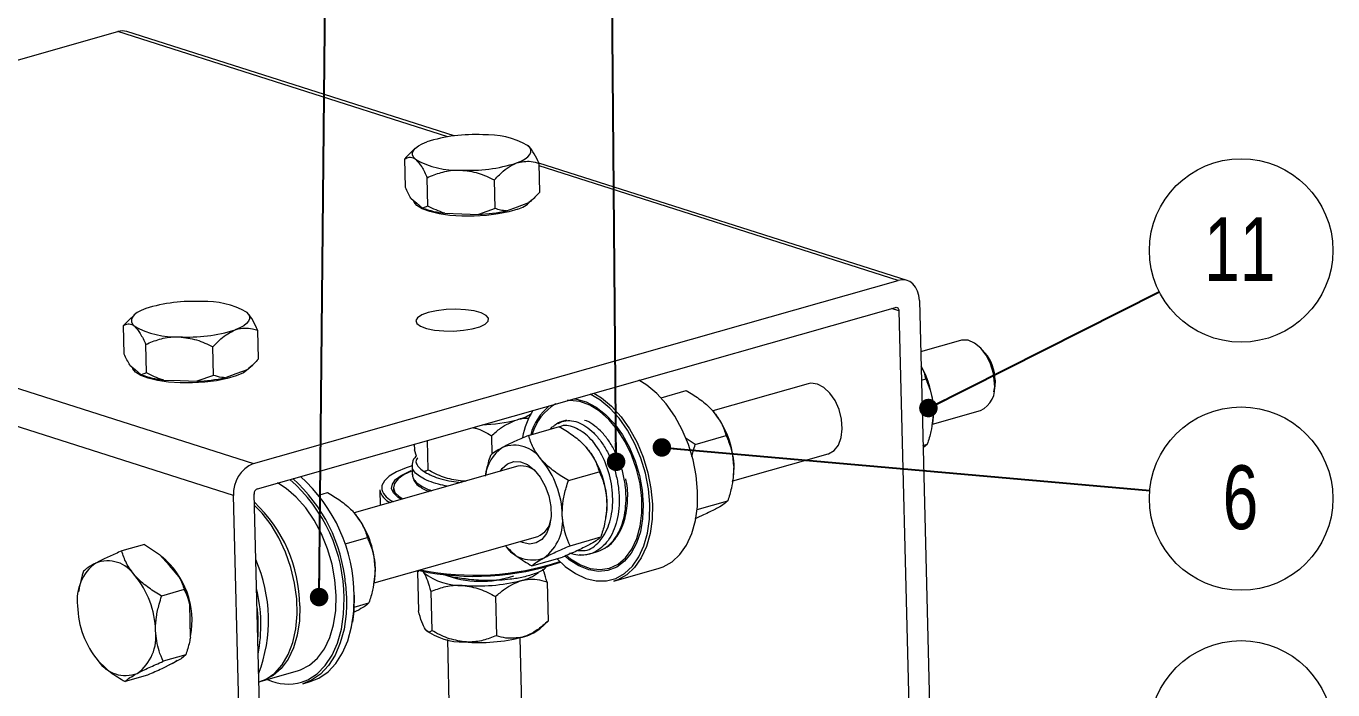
# Model space of a CAD drawing. Header units: millimetres. Extents: x 15 to 415, y 5 to 292.
# Drawn here: x 124.9 to 196.5, y 159.7 to 196.1 of the extents above; entities that cross this region are included whole.
import ezdxf

# ---------------------------------------------------------------- set-up
doc = ezdxf.new("R2010")
doc.units = ezdxf.units.MM
doc.styles.add('SLDTEXTSTYLE0', font='TXT', dxfattribs={"width": 0.75})
doc.dimstyles.new('SLDDIMSTYLE0', dxfattribs={"dimtxt": 0.18, "dimasz": 1.016, "dimexe": 0, "dimexo": 0.0625, "dimgap": 0, "dimtad": 0, "dimtih": 1, "dimtoh": 1, "dimdec": 0, "dimrnd": 1e-09, "dimzin": 0, "dimdsep": 46, "dimtxsty": 'Standard', "dimblk1": 'DOT', "dimblk2": 'DOT', "dimsah": 1, "dimcen": 0.09, "dimadec": 0, "dimazin": 0, "dimtfac": 1.016, "dimtdec": 0, "dimtofl": 0, "dimtmove": 0, "dimatfit": 3, "dimldrblk": 'DOT', "dimfxl": 1, "dimfrac": 2, "dimtolj": 1, "dimtzin": 0, "dimarcsym": 0})

# ---------------------------------------------------------------- blocks, each defined once
blk = doc.blocks.new('SW_NOTE_5')
at = {"color": 0, "linetype": 'Continuous', "lineweight": 0}
blk.add_circle((5.011, -0.443), 5.031, dxfattribs=at)
at = {"color": 0, "linetype": 'Continuous', "lineweight": 0, "insert": (4.976, 1.381), "char_height": 3.5, "attachment_point": 2, "style": 'SLDTEXTSTYLE0'}
blk.add_mtext('6', dxfattribs=at)
blk = doc.blocks.new('_DOT')
at = {"color": 0, "linetype": 'ByBlock', "lineweight": -2}
blk.add_line((-0.5, 0), (-1, 0), dxfattribs=at)
at = {"color": 0, "linetype": 'ByBlock', "const_width": 0.5}
blk.add_lwpolyline([(-0.25, 0, 1), (0.25, 0, 1)], format="xyb", close=True, dxfattribs=at)
blk = doc.blocks.new('SW_NOTE_6')
at = {"color": 0, "linetype": 'Continuous', "lineweight": 0}
blk.add_circle((4.492, 2.264), 5.031, dxfattribs=at)
at = {"color": 0, "linetype": 'Continuous', "lineweight": 0, "insert": (4.422, 4.088), "char_height": 3.5, "attachment_point": 2, "style": 'SLDTEXTSTYLE0'}
blk.add_mtext('11', dxfattribs=at)
blk = doc.blocks.new('SW_NOTE_14')
at = {"color": 0, "linetype": 'Continuous', "lineweight": 0}
blk.add_circle((4.935, 0.977), 5.031, dxfattribs=at)
at = {"color": 0, "linetype": 'Continuous', "lineweight": 0, "insert": (4.864, 2.801), "char_height": 3.5, "attachment_point": 2, "style": 'SLDTEXTSTYLE0'}
blk.add_mtext('14', dxfattribs=at)

msp = doc.modelspace()

# ---------------------------------------------------------------- linework, layer by layer
at = {"color": 7, "linetype": 'Continuous', "lineweight": 15}
for p, q in [((94.545, 185.718), (129.905, 195.768)), ((148.341, 190.045), (130.396, 195.766)), ((146.218, 189.367), (145.959, 189.12)), ((145.676, 187.217), (145.637, 188.786)), ((173.19, 182.123), (152.996, 188.561)), ((153.048, 186.966), (153.009, 188.535)), ((146.913, 186.187), (146.874, 187.756)), ((150.599, 186.061), (150.559, 187.63)), ((145.994, 186.606), (146.303, 186.349)), ((146.303, 186.349), (146.612, 186.091)), ((151.832, 186.16), (152.444, 186.386)), ((152.59, 186.502), (152.727, 186.632)), ((94.545, 185.718), (137.339, 172.075)), ((146.913, 186.187), (146.612, 186.091)), ((147.844, 185.802), (148.764, 185.771)), ((148.764, 185.771), (149.685, 185.739)), ((150.599, 186.061), (149.685, 185.739)), ((151.22, 185.934), (151.832, 186.16)), ((136.246, 170.324), (93.453, 183.967)), ((137.339, 172.075), (172.698, 182.125)), ((137.563, 170.698), (172.546, 180.64)), ((173.863, 181.014), (174.98, 136.174)), ((130.543, 179.97), (130.22, 179.646)), ((130.796, 180.22), (130.529, 179.966)), ((172.74, 180.455), (173.845, 136.091)), ((130.259, 178.077), (130.22, 179.646)), ((137.622, 177.813), (137.583, 179.382)), ((131.475, 177.044), (131.436, 178.612)), ((135.157, 176.912), (135.118, 178.481)), ((176.12, 178.828), (173.932, 178.206)), ((177.467, 178.137), (177.291, 178.338)), ((130.572, 177.465), (130.876, 177.207)), ((130.876, 177.207), (131.18, 176.949)), ((131.475, 177.044), (131.18, 176.949)), ((135.782, 176.784), (136.398, 177.009)), ((136.398, 177.009), (137.014, 177.234)), ((137.169, 177.355), (137.313, 177.493)), ((132.405, 176.657), (133.325, 176.624)), ((133.325, 176.624), (134.244, 176.591)), ((135.157, 176.912), (134.244, 176.591)), ((167.769, 176.454), (162.533, 174.966)), ((173.971, 176.65), (174.208, 176.718)), ((178.021, 176.654), (177.996, 176.276)), ((159.694, 175.686), (161.077, 176.079)), ((177.952, 176.013), (177.996, 176.276)), ((174.573, 174.23), (177.213, 174.98)), ((154.268, 174.385), (154.048, 174.256)), ((154.515, 174.455), (154.265, 174.384)), ((174.568, 174.196), (174.58, 174.269)), ((150.399, 173.6), (150.424, 172.586)), ((152.43, 173.621), (154.118, 174.101)), ((153.663, 174.029), (153.614, 173.958)), ((161.573, 173.127), (161.065, 173.451)), ((161.573, 173.127), (163.262, 173.607)), ((146.165, 173.143), (146.173, 172.823)), ((146.276, 172.485), (146.173, 172.823)), ((146.861, 173.341), (146.901, 171.74)), ((174.06, 173.07), (174.297, 173.137)), ((146.055, 171.961), (146.052, 171.995)), ((163.627, 171.119), (168.862, 172.607)), ((151.838, 171.927), (142.86, 169.375)), ((146.038, 171.963), (146.05, 171.481)), ((146.05, 171.484), (146.075, 171.396)), ((146.067, 171.485), (146.07, 171.455)), ((150.064, 171.454), (150.058, 171.421)), ((154.614, 171.149), (156.303, 171.629)), ((144.27, 170.638), (144.292, 169.782)), ((145.018, 170.752), (145.02, 170.656)), ((148.994, 171.1), (148.689, 171.12)), ((163.622, 171.085), (163.634, 171.158)), ((137.363, 125.483), (136.246, 170.324)), ((138.486, 126.042), (137.381, 170.406)), ((140.92, 170.35), (141.404, 170.488)), ((161.674, 169.55), (163.351, 170.026)), ((156.663, 169.107), (156.675, 169.18)), ((142.364, 167.667), (143.588, 168.015)), ((143.954, 165.528), (152.932, 168.079)), ((154.703, 167.569), (156.392, 168.049)), ((131.36, 167.633), (130.123, 167.282)), ((131.36, 167.633), (132.186, 167.094)), ((132.731, 166.476), (132.186, 167.094)), ((155.781, 167.121), (156.161, 167.229)), ((133.277, 165.859), (132.731, 166.476)), ((152.608, 166.461), (154.297, 166.94)), ((156.825, 166.327), (156.9, 166.348)), ((157.105, 165.627), (159.588, 166.332)), ((143.948, 165.494), (143.96, 165.567)), ((146.438, 166.233), (146.322, 166.123)), ((146.34, 166.139), (146.412, 166.181)), ((146.34, 166.139), (146.393, 163.998)), ((146.649, 166.159), (146.692, 166.077)), ((147.887, 165.978), (147.895, 165.931)), ((153.442, 165.578), (153.496, 163.436)), ((127.757, 165.115), (127.745, 165.042)), ((133.545, 165.161), (132.308, 164.809)), ((147.068, 165.056), (147.121, 162.915)), ((133.868, 163.45), (133.846, 164.344)), ((142.864, 164.204), (143.677, 164.435)), ((150.619, 164.775), (150.672, 162.634)), ((133.89, 162.556), (133.868, 163.45)), ((143.008, 163.989), (142.793, 163.884)), ((153.05, 163.011), (153.514, 163.453)), ((147.976, 162.423), (148.358, 147.107)), ((152.331, 148.236), (151.975, 162.522)), ((133.634, 161.581), (132.397, 161.229)), ((132.865, 161.106), (133.388, 161.383)), ((133.634, 161.581), (133.388, 161.383)), ((132.342, 160.829), (132.865, 161.106)), ((137.77, 160.131), (139.764, 160.698)), ((131.539, 160.473), (130.302, 160.121)), ((137.77, 160.131), (137.695, 160.111)), ((140.044, 159.998), (140.458, 160.116))]:
    msp.add_line(p, q, dxfattribs=at)
at = {"color": 8, "linetype": 'Continuous', "lineweight": 15}
for p, q in [((148, 189.999), (129.905, 195.768)), ((172.698, 182.125), (153.012, 188.401)), ((172.74, 180.455), (172.342, 180.582))]:
    msp.add_line(p, q, dxfattribs=at)
at = {"color": 7, "linetype": 'Continuous', "lineweight": 15, "flags": 128}
for points in [[(146.244, 188.751), (146.13, 188.87), (146.071, 188.995), (146.067, 189.122), (146.119, 189.249), (146.226, 189.374), (146.385, 189.496), (146.594, 189.611), (146.85, 189.718)], [(151.772, 188.562), (152.028, 188.669), (152.237, 188.785), (152.397, 188.906), (152.503, 189.031), (152.555, 189.159), (152.551, 189.286), (152.492, 189.41), (152.379, 189.53)], [(151.835, 186.034), (151.34, 185.884), (150.76, 185.765), (150.118, 185.684), (149.445, 185.643), (148.768, 185.644), (148.117, 185.688), (147.522, 185.772), (147.007, 185.893), (146.596, 186.045), (146.306, 186.222), (146.151, 186.416), (146.128, 186.495)], [(152.59, 186.502), (152.524, 186.445), (152.444, 186.386)], [(173.863, 181.014), (173.834, 181.287), (173.763, 181.538), (173.653, 181.755), (173.507, 181.932), (173.331, 182.062), (173.133, 182.139), (172.919, 182.16), (172.698, 182.125)], [(172.546, 180.64), (172.583, 180.646), (172.618, 180.643), (172.651, 180.63), (172.681, 180.608), (172.705, 180.579), (172.723, 180.542), (172.735, 180.501), (172.74, 180.455)], [(131.44, 180.576), (131.183, 180.469), (130.971, 180.354), (130.81, 180.233), (130.701, 180.108), (130.647, 179.98), (130.648, 179.853), (130.705, 179.729), (130.816, 179.609)], [(136.963, 180.378), (137.074, 180.258), (137.131, 180.133), (137.132, 180.006), (137.078, 179.879), (136.969, 179.754), (136.808, 179.633), (136.596, 179.518), (136.339, 179.411)], [(146.93, 180.359), (146.573, 180.228), (146.34, 180.076), (146.248, 179.914), (146.305, 179.753), (146.506, 179.606), (146.836, 179.484), (147.27, 179.396), (147.777, 179.348), (148.319, 179.344), (148.855, 179.384), (149.346, 179.465), (149.756, 179.582), (150.054, 179.725), (150.218, 179.884), (150.235, 180.047), (150.106, 180.202), (149.838, 180.338), (149.452, 180.444), (148.977, 180.512), (148.448, 180.539), (147.904, 180.52), (147.385, 180.459), (146.93, 180.359)], [(177.983, 176.484), (177.921, 177.014), (177.767, 177.537), (177.53, 178.012), (177.23, 178.405), (176.888, 178.687), (176.529, 178.836), (176.181, 178.842), (176.12, 178.828)], [(137.101, 177.297), (137.058, 177.25), (136.792, 177.057), (136.401, 176.882), (135.904, 176.733), (135.321, 176.615), (134.679, 176.535), (134.005, 176.495), (133.328, 176.498), (132.679, 176.543), (132.085, 176.628), (131.573, 176.75), (131.165, 176.903), (130.879, 177.08), (130.727, 177.275), (130.706, 177.351)], [(159.588, 166.332), (159.808, 166.408), (160.297, 166.683), (160.728, 167.086), (161.092, 167.607), (161.377, 168.231), (161.577, 168.943), (161.686, 169.725), (161.702, 170.556), (161.625, 171.415), (161.456, 172.279), (161.199, 173.125), (160.862, 173.933), (160.453, 174.682), (159.982, 175.351), (159.462, 175.923), (158.907, 176.384), (158.485, 176.644)], [(168.268, 176.439), (167.915, 176.481), (167.769, 176.454)], [(168.862, 172.607), (168.884, 172.613), (169.183, 172.785), (169.419, 173.087), (169.572, 173.496), (169.633, 173.981), (169.595, 174.508), (169.463, 175.036), (169.245, 175.526), (168.959, 175.943), (168.625, 176.255), (168.268, 176.439)], [(153.993, 166.854), (154.442, 166.433), (155, 166.039), (155.571, 165.772), (156.141, 165.637), (156.695, 165.638), (157.219, 165.776), (157.699, 166.046), (158.122, 166.442), (158.479, 166.953), (158.759, 167.566), (158.955, 168.265), (159.063, 169.033), (159.079, 169.849), (159.003, 170.691), (158.836, 171.54), (158.584, 172.371), (158.253, 173.164), (157.852, 173.899), (157.39, 174.556), (156.879, 175.118), (156.334, 175.57), (155.807, 175.883)], [(154.903, 175.626), (155.05, 175.608), (155.59, 175.458), (156.129, 175.177), (156.651, 174.772), (157.14, 174.256), (157.583, 173.644), (157.967, 172.952), (158.28, 172.201), (158.514, 171.413), (158.662, 170.609), (158.72, 169.814), (158.687, 169.05), (158.562, 168.339), (158.35, 167.702), (158.056, 167.156), (157.69, 166.718), (157.262, 166.401), (156.783, 166.212), (156.269, 166.159), (155.733, 166.241), (155.191, 166.458), (154.659, 166.802), (154.453, 166.972)], [(156.003, 175.939), (156.424, 175.678), (156.98, 175.217), (157.499, 174.645), (157.97, 173.976), (158.379, 173.228), (158.716, 172.42), (158.973, 171.573), (159.142, 170.709), (159.22, 169.851), (159.203, 169.02), (159.094, 168.238), (158.894, 167.526), (158.609, 166.901), (158.246, 166.38), (157.814, 165.977), (157.325, 165.702), (157.105, 165.627)], [(154.52, 167.014), (154.734, 166.843), (155.272, 166.512), (155.817, 166.314), (156.354, 166.256), (156.865, 166.339), (157.336, 166.56), (157.752, 166.912), (158.1, 167.386), (158.37, 167.967), (158.553, 168.636), (158.645, 169.374), (158.642, 170.158), (158.544, 170.965), (158.354, 171.77), (158.079, 172.548), (157.726, 173.276), (157.306, 173.931), (156.832, 174.494), (156.318, 174.948), (155.781, 175.279), (155.235, 175.477), (154.699, 175.535), (154.552, 175.526)], [(174.631, 175.035), (174.622, 174.636), (174.58, 174.269)], [(150.883, 171.655), (150.987, 171.808), (151.274, 172.068), (151.615, 172.194), (151.989, 172.178), (152.373, 172.021), (152.742, 171.733), (153.074, 171.332), (153.347, 170.842), (153.544, 170.296), (153.652, 169.727), (153.666, 169.171), (153.584, 168.663), (153.411, 168.235), (153.159, 167.913), (152.842, 167.719), (152.482, 167.663), (152.1, 167.75), (151.977, 167.808)], [(145.994, 171.938), (145.716, 171.845), (145.196, 171.625), (144.794, 171.386), (144.521, 171.133), (144.384, 170.873), (144.376, 170.658)], [(145.451, 170.111), (145.262, 170.231), (145.024, 170.461), (144.921, 170.703), (144.959, 170.949), (145.134, 171.193), (145.443, 171.428), (145.876, 171.647), (145.994, 171.695)], [(146.019, 171.657), (145.616, 171.466), (145.278, 171.232), (145.077, 170.988), (145.018, 170.739), (145.104, 170.495), (145.331, 170.263), (145.529, 170.133)], [(163.684, 171.924), (163.676, 171.525), (163.634, 171.158)], [(141.881, 164.834), (141.813, 165.691), (141.654, 166.555), (141.406, 167.405), (141.077, 168.218), (140.674, 168.973), (140.21, 169.651), (139.694, 170.234), (139.142, 170.708), (138.662, 171.01)], [(156.725, 169.946), (156.717, 169.547), (156.675, 169.18)], [(137.62, 160.089), (138.04, 160.258), (138.508, 160.584), (138.913, 161.035), (139.246, 161.599), (139.499, 162.26), (139.663, 163.003), (139.736, 163.806), (139.715, 164.651), (139.601, 165.514), (139.396, 166.374), (139.107, 167.208), (138.74, 167.995), (138.305, 168.714), (137.813, 169.346), (137.397, 169.771)], [(144.011, 166.333), (144.003, 165.934), (143.96, 165.567)], [(139.764, 160.698), (139.931, 160.753), (140.425, 161.014), (140.863, 161.404), (141.234, 161.913), (141.527, 162.528), (141.736, 163.232), (141.855, 164.007), (141.881, 164.834)], [(142.873, 164.858), (142.848, 163.978), (142.772, 163.376)], [(142.45, 164.268), (142.426, 163.824), (142.311, 162.999), (142.107, 162.241), (141.819, 161.567), (141.453, 160.993), (141.017, 160.53), (140.522, 160.19), (140.044, 159.998)], [(140.458, 160.116), (140.935, 160.308), (141.431, 160.648), (141.867, 161.11), (142.233, 161.685), (142.521, 162.358), (142.725, 163.116), (142.84, 163.942), (142.864, 164.816)], [(133.167, 161.265), (132.965, 161.134), (132.716, 161.034)]]:
    msp.add_lwpolyline(points, dxfattribs=at)
at = {"color": 8, "linetype": 'Continuous', "lineweight": 15, "flags": 128}
for points in [[(142.396, 165.483), (142.45, 164.698), (142.45, 164.268)], [(139.888, 164.268), (139.862, 163.441), (139.743, 162.665), (139.534, 161.961), (139.24, 161.347), (138.869, 160.838), (138.431, 160.448), (137.937, 160.186), (137.77, 160.131)], [(139.985, 160.086), (140.323, 160.217), (140.831, 160.54), (141.279, 160.99), (141.656, 161.557), (141.954, 162.228), (142.165, 162.988), (142.284, 163.817), (142.309, 164.698)]]:
    msp.add_lwpolyline(points, dxfattribs=at)
at = {"color": 7, "linetype": 'Continuous', "lineweight": 15}
for centre, radius, start, end in [((130.147, 194.967), 0.836, 72.68818, 106.85493), ((149.459, 181.449), 8.671, 86.96683, 107.50944), ((150.121, 185.445), 4.667, 61.06716, 92.49696), ((148.501, 192.835), 4.667, 241.06721, 272.49693), ((149.163, 196.831), 8.671, 266.96684, 287.50943), ((151.442, 187.475), 1.494, 285.26925, 316.3256), ((148.414, 190.997), 5.226, 249.82978, 263.73435), ((149.248, 195.324), 9.594, 272.61288, 281.86342), ((134.042, 172.256), 8.717, 86.89713, 107.3656), ((134.713, 176.358), 4.607, 60.76466, 92.4781), ((133.066, 183.629), 4.607, 240.76467, 272.47808), ((133.737, 187.73), 8.717, 266.89714, 287.36559), ((175.632, 176.607), 2.39, 1.12659, 39.8152), ((136.425, 178.143), 1.084, 302.9377, 313.33954), ((169.573, 174.888), 5.06, 1.66599, 30.06761), ((132.977, 181.785), 5.159, 249.60911, 263.63362), ((133.82, 186.226), 9.644, 272.52219, 281.74053), ((176.611, 176.238), 1.394, 295.60115, 10.17969), ((156.461, 172.676), 4.446, 148.6504, 169.31298), ((155.558, 172.845), 3.119, 129.63265, 164.95557), ((155.298, 172.952), 2.763, 119.9451, 164.75374), ((158.795, 171.814), 4.891, 1.28769, 39.88595), ((149.594, 182.831), 8.636, 271.92856, 284.79377), ((151.006, 177.519), 3.14, 284.62954, 299.26407), ((152.263, 171.124), 2.227, 124.4429, 173.34366), ((151.647, 171.282), 1.797, 33.6552, 110.97973), ((151.836, 169.836), 4.891, 1.28769, 39.88595), ((138.018, 170.435), 1.775, 112.48144, 183.60416), ((149.391, 169.141), 4.891, 1.28769, 39.88595), ((134.071, 164.795), 8.793, 0.13487, 48.3555), ((152.037, 170.783), 1.161, 39.02994, 99.87348), ((137.676, 170.424), 0.296, 112.4808, 183.6048), ((133.648, 164.699), 8.783, 5.12016, 48.21877), ((145.219, 170.825), 0.967, 191.15589, 246.65297), ((145.578, 170.693), 0.559, 183.74738, 230.66443), ((139.122, 166.223), 4.891, 1.28769, 39.88595), ((151.807, 168.923), 2.496, 306.11523, 7.55815), ((152.484, 169.168), 1.177, 292.33372, 352.28407), ((129.423, 163.453), 4.554, 349.21248, 50.87773), ((152.634, 168.585), 1.797, 213.65519, 290.97973), ((130.168, 164.604), 2.496, 126.11524, 187.55815), ((129.341, 164.942), 1.797, 33.6552, 110.97973), ((129.885, 163.484), 8.282, 339.19352, 23.66045), ((149.466, 180.532), 14.645, 258.10019, 288.7786), ((149.46, 181.056), 15.102, 258.66228, 288.07827), ((127.084, 162.802), 4.891, 1.28769, 39.88595), ((128.67, 163.264), 5.287, 11.78675, 29.38688), ((148.689, 168.645), 3.253, 232.12539, 272.50953), ((149.803, 171.23), 5.614, 248.84223, 288.94494), ((149.652, 174.977), 9.617, 265.10544, 284.24765), ((151.578, 167.808), 2.196, 281.58217, 309.29851), ((129.213, 163.216), 8.538, 349.20195, 13.65202), ((132.584, 164.386), 4.891, 181.28769, 219.88597), ((129.069, 163.166), 8.541, 355.16298, 7.69098), ((129.5, 162.583), 2.496, 306.11523, 7.55815), ((148.766, 165.545), 3.253, 232.12539, 272.50953), ((151.608, 164.805), 2.302, 282.25007, 308.79355), ((149.729, 171.876), 9.617, 265.10544, 284.24765), ((130.327, 162.246), 1.797, 213.65519, 290.97973), ((139.245, 162.695), 2.712, 245.37222, 285.84697)]:
    msp.add_arc(centre, radius, start, end, dxfattribs=at)
at = {"color": 8, "linetype": 'Continuous', "lineweight": 15}
for centre, radius, start, end in [((133.725, 164.701), 8.585, 359.9775, 49.2129), ((145.395, 171), 1.075, 198.56975, 249.9023), ((132.009, 164.196), 7.879, 0.51738, 46.90296)]:
    msp.add_arc(centre, radius, start, end, dxfattribs=at)
at = {"color": 7, "linetype": 'Continuous', "lineweight": 15}
for points, knots in [([(153.009, 188.535), (152.921, 188.717), (152.743, 189.089), (152.527, 189.397), (152.405, 189.506), (152.379, 189.53)], [0, 0, 0, 0, 0.432383, 0.87955, 1, 1, 1, 1]), ([(145.971, 189.125), (145.951, 189.109), (145.835, 189.012), (145.727, 188.888), (145.637, 188.786)], [0, 0, 0, 0, 0.169771, 1, 1, 1, 1]), ([(145.637, 188.786), (145.719, 188.828), (145.886, 188.912), (146.096, 188.864), (146.218, 188.77), (146.244, 188.751)], [0, 0, 0, 0, 0.432383, 0.87955, 1, 1, 1, 1]), ([(146.244, 188.751), (146.353, 188.632), (146.57, 188.397), (146.773, 187.968), (146.874, 187.756)], [0, 0, 0, 0, 0.503997, 1, 1, 1, 1]), ([(150.559, 187.63), (150.65, 187.728), (150.874, 187.971), (151.256, 188.3), (151.578, 188.488), (151.752, 188.554), (151.772, 188.562)], [0, 0, 0, 0, 0.23989, 0.591094, 0.952895, 1, 1, 1, 1]), ([(151.772, 188.562), (152.042, 188.619), (152.471, 188.708), (152.863, 188.582), (153.009, 188.535)], [0, 0, 0, 0, 0.628917, 1, 1, 1, 1]), ([(146.874, 187.756), (147.123, 187.859), (147.631, 188.07), (148.264, 188.178), (148.627, 188.173), (148.705, 188.173)], [0, 0, 0, 0, 0.432384, 0.879551, 1, 1, 1, 1]), ([(148.705, 188.173), (149.03, 188.134), (149.674, 188.057), (150.266, 187.772), (150.559, 187.63)], [0, 0, 0, 0, 0.503997, 1, 1, 1, 1]), ([(145.994, 186.606), (145.99, 186.613), (145.881, 186.789), (145.777, 187.007), (145.676, 187.217)], [0, 0, 0, 0, 0.038997, 1, 1, 1, 1]), ([(153.048, 186.966), (152.907, 186.815), (152.711, 186.604), (152.503, 186.434), (152.444, 186.386)], [0, 0, 0, 0, 0.717744, 1, 1, 1, 1]), ([(147.844, 185.802), (147.831, 185.806), (147.511, 185.903), (147.206, 186.048), (146.913, 186.187)], [0, 0, 0, 0, 0.038997, 1, 1, 1, 1]), ([(151.22, 185.934), (151.107, 185.945), (150.894, 185.964), (150.692, 186.03), (150.599, 186.061)], [0, 0, 0, 0, 0.535034, 1, 1, 1, 1]), ([(137.583, 179.382), (137.497, 179.564), (137.322, 179.936), (137.109, 180.244), (136.989, 180.354), (136.963, 180.378)], [0, 0, 0, 0, 0.432383, 0.879551, 1, 1, 1, 1]), ([(130.22, 179.646), (130.3, 179.687), (130.464, 179.771), (130.671, 179.722), (130.79, 179.629), (130.816, 179.609)], [0, 0, 0, 0, 0.432384, 0.87955, 1, 1, 1, 1]), ([(130.816, 179.609), (130.924, 179.49), (131.137, 179.255), (131.337, 178.825), (131.436, 178.612)], [0, 0, 0, 0, 0.503998, 1, 1, 1, 1]), ([(135.118, 178.481), (135.259, 178.633), (135.641, 179.044), (136.069, 179.269), (136.339, 179.411)], [0, 0, 0, 0, 0.371083, 1, 1, 1, 1]), ([(136.339, 179.411), (136.359, 179.418), (136.529, 179.478), (136.856, 179.53), (137.251, 179.488), (137.489, 179.412), (137.583, 179.382)], [0, 0, 0, 0, 0.047105, 0.397299, 0.760114, 1, 1, 1, 1]), ([(131.436, 178.612), (131.685, 178.716), (132.192, 178.925), (132.825, 179.032), (133.188, 179.027), (133.265, 179.026)], [0, 0, 0, 0, 0.432383, 0.87955, 1, 1, 1, 1]), ([(133.265, 179.026), (133.59, 178.987), (134.234, 178.909), (134.825, 178.623), (135.118, 178.481)], [0, 0, 0, 0, 0.503997, 1, 1, 1, 1]), ([(130.572, 177.465), (130.568, 177.472), (130.46, 177.648), (130.358, 177.866), (130.259, 178.077)], [0, 0, 0, 0, 0.038996, 1, 1, 1, 1]), ([(137.622, 177.813), (137.531, 177.714), (137.335, 177.501), (137.126, 177.327), (137.014, 177.234)], [0, 0, 0, 0, 0.464966, 1, 1, 1, 1]), ([(132.405, 176.657), (132.393, 176.661), (132.072, 176.759), (131.768, 176.904), (131.475, 177.044)], [0, 0, 0, 0, 0.038997, 1, 1, 1, 1]), ([(173.953, 177.39), (173.953, 177.389), (174.104, 177.168), (174.156, 176.943), (174.208, 176.718)], [0, 0, 0, 0, 0.002423, 1, 1, 1, 1]), ([(135.782, 176.784), (135.722, 176.788), (135.507, 176.802), (135.303, 176.866), (135.157, 176.912)], [0, 0, 0, 0, 0.282256, 1, 1, 1, 1]), ([(174.208, 176.718), (174.256, 176.612), (174.385, 176.325), (174.548, 175.811), (174.62, 175.339), (174.629, 175.072), (174.631, 175.035)], [0, 0, 0, 0, 0.211624, 0.570723, 0.940767, 1, 1, 1, 1]), ([(161.077, 176.079), (161.315, 175.935), (161.799, 175.642), (162.279, 175.244), (162.501, 175.002), (162.548, 174.95)], [0, 0, 0, 0, 0.432384, 0.879551, 1, 1, 1, 1]), ([(162.548, 174.95), (162.718, 174.727), (163.056, 174.283), (163.193, 173.831), (163.262, 173.607)], [0, 0, 0, 0, 0.503997, 1, 1, 1, 1]), ([(174.631, 175.035), (174.607, 174.634), (174.569, 173.994), (174.371, 173.37), (174.297, 173.137)], [0, 0, 0, 0, 0.627353, 1, 1, 1, 1]), ([(150.399, 173.6), (150.562, 173.748), (151.001, 174.143), (151.491, 174.351), (151.799, 174.481)], [0, 0, 0, 0, 0.372647, 1, 1, 1, 1]), ([(151.799, 174.481), (151.828, 174.489), (152.033, 174.543), (152.253, 174.582), (152.432, 174.557), (152.443, 174.555)], [0, 0, 0, 0, 0.134692, 0.948763, 1, 1, 1, 1]), ([(153.776, 174.096), (153.812, 174.133), (153.955, 174.276), (154.127, 174.37), (154.268, 174.384), (154.268, 174.384)], [0, 0, 0, 0, 0.251075, 0.99992, 1, 1, 1, 1]), ([(149.361, 174.051), (149.42, 174.039), (149.785, 173.963), (150.119, 173.766), (150.399, 173.6)], [0, 0, 0, 0, 0.16282, 1, 1, 1, 1]), ([(152.43, 173.621), (152.198, 173.52), (151.726, 173.315), (151.262, 173.095), (151.049, 172.983), (151.004, 172.96)], [0, 0, 0, 0, 0.432384, 0.879551, 1, 1, 1, 1]), ([(153.144, 172.278), (152.973, 172.501), (152.635, 172.945), (152.498, 173.397), (152.43, 173.621)], [0, 0, 0, 0, 0.503997, 1, 1, 1, 1]), ([(153.776, 174.096), (153.734, 174.084), (153.691, 174.071), (153.663, 174.029), (153.663, 174.029)], [0, 0, 0, 0, 0.976379, 1, 1, 1, 1]), ([(154.118, 174.101), (154.356, 173.957), (154.84, 173.664), (155.32, 173.266), (155.542, 173.024), (155.589, 172.973)], [0, 0, 0, 0, 0.432384, 0.879551, 1, 1, 1, 1]), ([(163.262, 173.607), (163.309, 173.5), (163.438, 173.214), (163.602, 172.7), (163.674, 172.227), (163.683, 171.961), (163.684, 171.924)], [0, 0, 0, 0, 0.211625, 0.570723, 0.940767, 1, 1, 1, 1]), ([(151.004, 172.96), (150.841, 172.869), (150.519, 172.687), (150.396, 172.571), (150.335, 172.513)], [0, 0, 0, 0, 0.503998, 1, 1, 1, 1]), ([(155.589, 172.973), (155.759, 172.749), (156.097, 172.305), (156.234, 171.853), (156.303, 171.629)], [0, 0, 0, 0, 0.503997, 1, 1, 1, 1]), ([(161.387, 172.437), (161.407, 172.535), (161.454, 172.768), (161.529, 172.995), (161.573, 173.127)], [0, 0, 0, 0, 0.421137, 1, 1, 1, 1]), ([(174.297, 173.137), (174.254, 173.091), (174.207, 173.038), (174.077, 172.959), (174.063, 172.951)], [0, 0, 0, 0, 0.893696, 1, 1, 1, 1]), ([(146.276, 172.485), (146.221, 172.426), (146.06, 172.255), (146.047, 172.077), (146.038, 171.96)], [0, 0, 0, 0, 0.341975, 1, 1, 1, 1]), ([(150.335, 172.513), (150.292, 172.382), (150.179, 172.03), (150.107, 171.669), (150.063, 171.444)], [0, 0, 0, 0, 0.374448, 1, 1, 1, 1]), ([(154.614, 171.149), (154.376, 171.293), (153.892, 171.586), (153.413, 171.984), (153.191, 172.226), (153.144, 172.278)], [0, 0, 0, 0, 0.432383, 0.879551, 1, 1, 1, 1]), ([(146.106, 171.288), (146.117, 171.241), (146.151, 171.088), (146.393, 170.814), (146.75, 170.64), (146.956, 170.539)], [0, 0, 0, 0, 0.156402, 0.513831, 1, 1, 1, 1]), ([(146.901, 171.74), (146.855, 171.689), (146.801, 171.629), (146.74, 171.665), (146.731, 171.671)], [0, 0, 0, 0, 0.858057, 1, 1, 1, 1]), ([(148.689, 171.12), (148.376, 171.172), (147.755, 171.276), (147.184, 171.586), (146.901, 171.74)], [0, 0, 0, 0, 0.503997, 1, 1, 1, 1]), ([(156.303, 171.629), (156.35, 171.523), (156.479, 171.236), (156.643, 170.722), (156.715, 170.25), (156.724, 169.983), (156.725, 169.946)], [0, 0, 0, 0, 0.211624, 0.570723, 0.940767, 1, 1, 1, 1]), ([(163.684, 171.924), (163.661, 171.523), (163.623, 170.883), (163.425, 170.259), (163.351, 170.026)], [0, 0, 0, 0, 0.627353, 1, 1, 1, 1]), ([(149.005, 171.122), (148.974, 171.117), (148.871, 171.102), (148.764, 171.112), (148.689, 171.12)], [0, 0, 0, 0, 0.301136, 1, 1, 1, 1]), ([(154.28, 169.251), (154.28, 169.288), (154.276, 169.549), (154.322, 170.055), (154.457, 170.655), (154.572, 171.017), (154.614, 171.149)], [0, 0, 0, 0, 0.059231, 0.41722, 0.788379, 1, 1, 1, 1]), ([(156.636, 167.46), (156.668, 167.475), (156.878, 167.571), (157.175, 167.907), (157.494, 168.407), (157.757, 169.104), (157.882, 170.004), (157.871, 170.806), (157.768, 171.197), (157.758, 171.235)], [0, 0, 0, 0, 0.031639, 0.202694, 0.358073, 0.498633, 0.743619, 0.974801, 1, 1, 1, 1]), ([(141.404, 170.488), (141.642, 170.344), (142.126, 170.05), (142.605, 169.653), (142.827, 169.41), (142.874, 169.359)], [0, 0, 0, 0, 0.432384, 0.879551, 1, 1, 1, 1]), ([(156.725, 169.946), (156.702, 169.545), (156.664, 168.906), (156.466, 168.281), (156.392, 168.049)], [0, 0, 0, 0, 0.627353, 1, 1, 1, 1]), ([(163.351, 170.026), (163.296, 169.976), (163.184, 169.872), (162.924, 169.71), (162.724, 169.603), (162.681, 169.58)], [0, 0, 0, 0, 0.432384, 0.879551, 1, 1, 1, 1]), ([(142.874, 169.359), (143.045, 169.135), (143.383, 168.691), (143.52, 168.24), (143.588, 168.015)], [0, 0, 0, 0, 0.503997, 1, 1, 1, 1]), ([(154.703, 167.569), (154.619, 167.756), (154.393, 168.26), (154.324, 168.869), (154.28, 169.251)], [0, 0, 0, 0, 0.372647, 1, 1, 1, 1]), ([(162.681, 169.58), (162.478, 169.477), (162.149, 169.31), (161.712, 169.119), (161.545, 169.047)], [0, 0, 0, 0, 0.618861, 1, 1, 1, 1]), ([(143.588, 168.015), (143.636, 167.909), (143.765, 167.623), (143.929, 167.109), (144.001, 166.636), (144.01, 166.37), (144.011, 166.333)], [0, 0, 0, 0, 0.211624, 0.570723, 0.940767, 1, 1, 1, 1]), ([(156.392, 168.049), (156.337, 167.998), (156.225, 167.895), (155.965, 167.732), (155.765, 167.625), (155.722, 167.602)], [0, 0, 0, 0, 0.432384, 0.879551, 1, 1, 1, 1]), ([(130.123, 167.282), (129.892, 167.181), (129.42, 166.975), (128.956, 166.755), (128.743, 166.644), (128.698, 166.62)], [0, 0, 0, 0, 0.432384, 0.879551, 1, 1, 1, 1]), ([(130.837, 165.938), (130.667, 166.162), (130.329, 166.606), (130.192, 167.058), (130.123, 167.282)], [0, 0, 0, 0, 0.503997, 1, 1, 1, 1]), ([(151.138, 167.589), (151.352, 167.378), (151.776, 166.959), (152.332, 166.626), (152.608, 166.461)], [0, 0, 0, 0, 0.503997, 1, 1, 1, 1]), ([(153.277, 166.907), (153.484, 167.011), (153.893, 167.217), (154.434, 167.452), (154.703, 167.569)], [0, 0, 0, 0, 0.503997, 1, 1, 1, 1]), ([(155.722, 167.602), (155.516, 167.498), (155.107, 167.293), (154.565, 167.057), (154.297, 166.94)], [0, 0, 0, 0, 0.503997, 1, 1, 1, 1]), ([(154.679, 167.173), (154.829, 167.125), (155.208, 167.005), (155.567, 167.078), (155.783, 167.122)], [0, 0, 0, 0, 0.3964144, 1, 1, 1, 1]), ([(155.783, 167.122), (155.627, 167.081), (155.446, 167.034), (155.253, 167.066), (155.228, 167.07)], [0, 0, 0, 0, 0.86753, 1, 1, 1, 1]), ([(128.698, 166.62), (128.535, 166.529), (128.213, 166.348), (128.089, 166.231), (128.028, 166.174)], [0, 0, 0, 0, 0.503998, 1, 1, 1, 1]), ([(144.011, 166.333), (143.987, 165.932), (143.949, 165.292), (143.751, 164.668), (143.677, 164.435)], [0, 0, 0, 0, 0.627353, 1, 1, 1, 1]), ([(148.962, 165.765), (149.034, 165.754), (149.428, 165.693), (150.294, 165.668), (151.311, 165.714), (152.205, 165.861), (152.878, 166.068), (153.316, 166.264), (153.378, 166.388), (153.385, 166.401)], [0, 0, 0, 0, 0.0412938, 0.2272274, 0.4539999, 0.6032624, 0.7774407, 0.9760814, 1, 1, 1, 1]), ([(152.608, 166.461), (152.663, 166.511), (152.775, 166.615), (153.035, 166.777), (153.235, 166.884), (153.277, 166.907)], [0, 0, 0, 0, 0.432384, 0.879551, 1, 1, 1, 1]), ([(153.442, 165.578), (153.39, 165.772), (153.315, 166.048), (153.237, 166.226), (153.214, 166.279)], [0, 0, 0, 0, 0.704469, 1, 1, 1, 1]), ([(128.028, 166.174), (127.98, 166.024), (127.867, 165.671), (127.798, 165.31), (127.758, 165.101)], [0, 0, 0, 0, 0.423257, 1, 1, 1, 1]), ([(132.308, 164.809), (132.07, 164.953), (131.586, 165.247), (131.106, 165.644), (130.884, 165.887), (130.837, 165.938)], [0, 0, 0, 0, 0.432383, 0.879551, 1, 1, 1, 1]), ([(133.277, 165.859), (133.282, 165.85), (133.402, 165.617), (133.475, 165.384), (133.545, 165.161)], [0, 0, 0, 0, 0.038997, 1, 1, 1, 1]), ([(146.447, 166.201), (146.459, 166.209), (146.52, 166.251), (146.605, 166.196), (146.677, 166.098), (146.692, 166.077)], [0, 0, 0, 0, 0.163303, 0.822451, 1, 1, 1, 1]), ([(146.692, 166.077), (146.756, 165.954), (146.885, 165.71), (147.007, 165.273), (147.068, 165.056)], [0, 0, 0, 0, 0.503998, 1, 1, 1, 1]), ([(147.679, 166.02), (147.833, 165.971), (148.207, 165.853), (148.683, 165.798), (148.962, 165.765)], [0, 0, 0, 0, 0.4127418, 1, 1, 1, 1]), ([(150.619, 164.775), (150.782, 164.923), (151.22, 165.318), (151.711, 165.526), (152.019, 165.656)], [0, 0, 0, 0, 0.372647, 1, 1, 1, 1]), ([(152.019, 165.656), (152.048, 165.664), (152.253, 165.719), (152.641, 165.755), (153.085, 165.691), (153.347, 165.608), (153.442, 165.578)], [0, 0, 0, 0, 0.059231, 0.41722, 0.788378, 1, 1, 1, 1]), ([(133.545, 165.161), (133.599, 165.041), (133.717, 164.782), (133.801, 164.497), (133.846, 164.344)], [0, 0, 0, 0, 0.464965, 1, 1, 1, 1]), ([(147.068, 165.056), (147.308, 165.149), (147.797, 165.338), (148.407, 165.419), (148.757, 165.399), (148.831, 165.395)], [0, 0, 0, 0, 0.432383, 0.87955, 1, 1, 1, 1]), ([(148.831, 165.395), (149.145, 165.343), (149.766, 165.239), (150.336, 164.929), (150.619, 164.775)], [0, 0, 0, 0, 0.503997, 1, 1, 1, 1]), ([(131.974, 162.912), (131.973, 162.941), (131.969, 163.189), (132.01, 163.676), (132.142, 164.285), (132.26, 164.66), (132.308, 164.809)], [0, 0, 0, 0, 0.047105, 0.397299, 0.760115, 1, 1, 1, 1]), ([(143.677, 164.435), (143.622, 164.384), (143.51, 164.281), (143.251, 164.119), (143.051, 164.011), (143.008, 163.989)], [0, 0, 0, 0, 0.432384, 0.879551, 1, 1, 1, 1]), ([(146.769, 162.977), (146.704, 163.1), (146.576, 163.344), (146.454, 163.781), (146.393, 163.998)], [0, 0, 0, 0, 0.503998, 1, 1, 1, 1]), ([(153.496, 163.436), (153.403, 163.353), (153.154, 163.127), (152.72, 162.813), (152.336, 162.627), (152.125, 162.564), (152.096, 162.555)], [0, 0, 0, 0, 0.211625, 0.570724, 0.940768, 1, 1, 1, 1]), ([(132.397, 161.229), (132.313, 161.416), (132.087, 161.92), (132.017, 162.529), (131.974, 162.912)], [0, 0, 0, 0, 0.371083, 1, 1, 1, 1]), ([(147.121, 162.915), (147.074, 162.877), (146.978, 162.8), (146.856, 162.857), (146.784, 162.956), (146.769, 162.977)], [0, 0, 0, 0, 0.432383, 0.879551, 1, 1, 1, 1]), ([(148.909, 162.295), (148.596, 162.347), (147.974, 162.451), (147.404, 162.761), (147.121, 162.915)], [0, 0, 0, 0, 0.503997, 1, 1, 1, 1]), ([(133.89, 162.556), (133.872, 162.463), (133.807, 162.134), (133.706, 161.812), (133.634, 161.581)], [0, 0, 0, 0, 0.282257, 1, 1, 1, 1]), ([(150.672, 162.634), (150.432, 162.541), (149.943, 162.352), (149.333, 162.271), (148.983, 162.29), (148.909, 162.295)], [0, 0, 0, 0, 0.432384, 0.879551, 1, 1, 1, 1]), ([(152.096, 162.555), (151.786, 162.51), (151.292, 162.438), (150.841, 162.581), (150.672, 162.634)], [0, 0, 0, 0, 0.627353, 1, 1, 1, 1]), ([(128.831, 161.25), (129.045, 161.038), (129.47, 160.619), (130.026, 160.286), (130.302, 160.121)], [0, 0, 0, 0, 0.503997, 1, 1, 1, 1]), ([(130.302, 160.121), (130.357, 160.172), (130.469, 160.275), (130.728, 160.437), (130.928, 160.545), (130.971, 160.567)], [0, 0, 0, 0, 0.432383, 0.879551, 1, 1, 1, 1]), ([(130.971, 160.567), (131.177, 160.671), (131.586, 160.877), (132.128, 161.112), (132.397, 161.229)], [0, 0, 0, 0, 0.503997, 1, 1, 1, 1]), ([(132.342, 160.829), (132.332, 160.824), (132.083, 160.709), (131.805, 160.589), (131.539, 160.473)], [0, 0, 0, 0, 0.038997, 1, 1, 1, 1])]:
    msp.add_open_spline(points, degree=3, knots=knots, dxfattribs=at)
at = {"color": 8, "linetype": 'Continuous', "lineweight": 15}
for points, knots in [([(155.131, 167.313), (155.265, 167.302), (155.714, 167.266), (156.352, 167.751), (156.896, 168.68), (157.104, 169.94), (156.958, 171.306), (156.489, 172.578), (155.776, 173.581), (154.956, 174.097), (154.348, 174.238), (154.117, 174.069), (154.101, 174.058)], [0, 0, 0, 0, 0.05025, 0.168474, 0.28568, 0.403542, 0.521404, 0.63861, 0.756833, 0.874259, 0.991685, 1, 1, 1, 1]), ([(154.268, 174.384), (154.405, 174.409), (154.681, 174.46), (155.128, 174.359), (155.575, 174.131), (156.009, 173.773), (156.409, 173.301), (156.76, 172.731), (157.047, 172.087), (157.257, 171.391), (157.381, 170.67), (157.414, 169.954), (157.353, 169.267), (157.197, 168.635), (156.954, 168.085), (156.633, 167.632), (156.236, 167.312), (155.944, 167.145), (155.783, 167.122), (155.783, 167.122)], [0, 0, 0, 0, 0.061906, 0.124722, 0.187538, 0.249451, 0.312119, 0.375033, 0.437053, 0.499527, 0.56249, 0.624722, 0.686954, 0.749917, 0.812391, 0.874411, 0.937325, 0.999993, 1, 1, 1, 1]), ([(156.158, 167.229), (156.311, 167.287), (156.616, 167.402), (157.007, 167.743), (157.33, 168.191), (157.573, 168.742), (157.728, 169.374), (157.789, 170.061), (157.756, 170.777), (157.633, 171.498), (157.422, 172.193), (157.135, 172.838), (156.785, 173.407), (156.385, 173.882), (155.952, 174.226), (155.651, 174.414), (155.502, 174.445), (155.502, 174.445)], [0, 0, 0, 0, 0.071572, 0.143429, 0.214265, 0.285619, 0.357533, 0.428611, 0.499689, 0.571603, 0.642957, 0.713793, 0.78565, 0.857227, 0.927941, 0.999686, 1, 1, 1, 1]), ([(146.359, 172.395), (146.333, 172.363), (146.178, 172.172), (146.406, 171.808), (147.07, 171.396), (147.934, 171.127), (148.554, 171.063), (148.734, 171.044)], [0, 0, 0, 0, 0.0559, 0.33434, 0.610902, 0.887464, 1, 1, 1, 1]), ([(147.973, 170.828), (147.808, 170.863), (147.431, 170.942), (146.94, 171.112), (146.512, 171.32), (146.216, 171.55), (146.055, 171.767), (146.055, 171.907), (146.055, 171.961)], [0, 0, 0, 0, 0.145052, 0.330817, 0.516581, 0.699676, 0.885006, 1, 1, 1, 1]), ([(146.07, 171.455), (146.07, 171.411), (146.072, 171.282), (146.227, 171.074), (146.528, 170.845), (146.838, 170.68), (147.072, 170.605), (147.126, 170.587)], [0, 0, 0, 0, 0.133019, 0.396869, 0.657537, 0.922005, 1, 1, 1, 1])]:
    msp.add_open_spline(points, degree=3, knots=knots, dxfattribs=at)

# ---------------------------------------------------------------- block references
at = {"color": 7, "linetype": 'Continuous', "lineweight": 0}
for name, p in [('SW_NOTE_6', (187.015, 181.5)), ('SW_NOTE_5', (186.496, 170.596)), ('SW_NOTE_14', (186.573, 156.353))]:
    msp.add_blockref(name, p, dxfattribs=at)

# ---------------------------------------------------------------- leaders
for points in [[(140.942, 164.752), (141.401, 211.13)], [(157.23, 172.173), (156.904, 211.13)], [(174.357, 175.12), (187.015, 181.5)], [(159.74, 172.959), (186.496, 170.596)]]:
    msp.add_leader(points, dimstyle='SLDDIMSTYLE0', dxfattribs=at)

doc.saveas('drawing.dxf')
